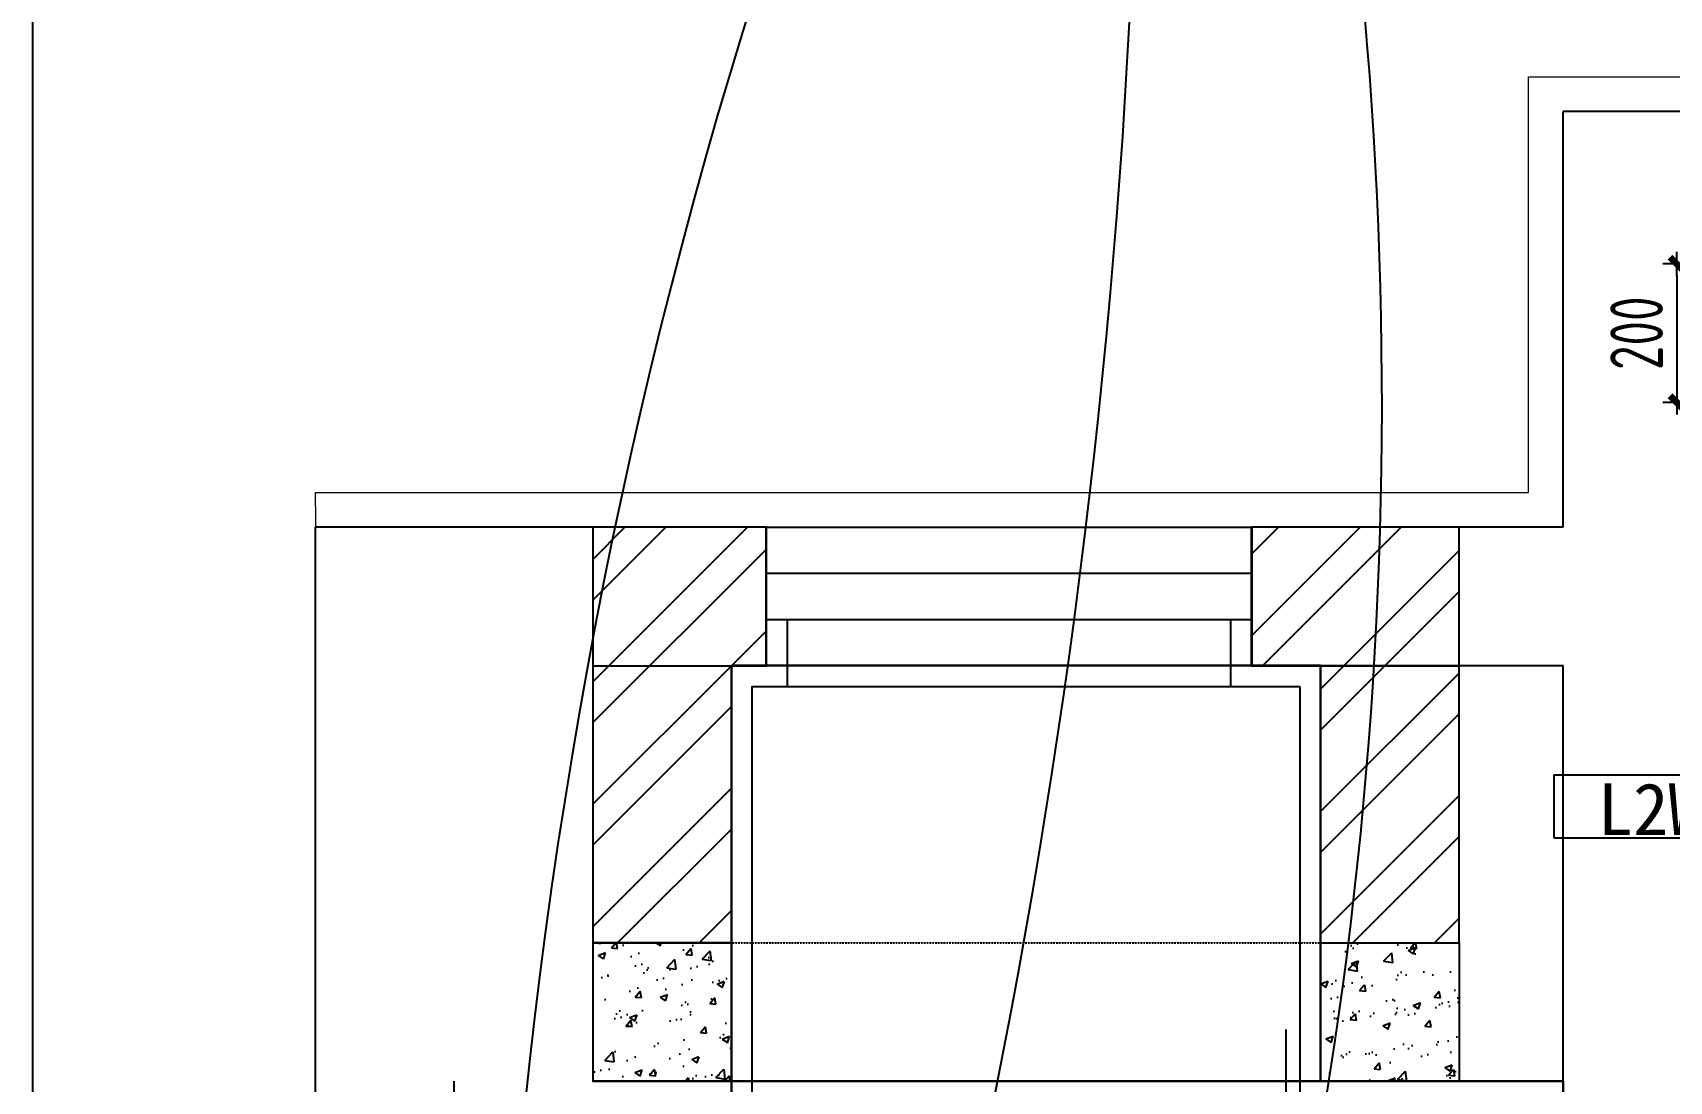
# Model space of a CAD drawing. Extents: x 11992 to 29481, y -6727 to 6811.
# Drawn here: x 11992 to 14353, y 3031 to 4544 of the extents above; entities that cross this region are included whole.
import ezdxf

# ---------------------------------------------------------------- set-up
doc = ezdxf.new("R2010")
doc.units = 0
doc.header["$MEASUREMENT"] = 0
doc.linetypes.add('DASHED', pattern=[19.05, 12.7, -6.35])
doc.linetypes.add('DOTE', pattern=[2.42, 2, -0.2, 0.02, -0.2])
doc.layers.get('0').update_dxf_attribs({"color": 8, "linetype": 'CONTINUOUS'})
doc.layers.get('Defpoints').update_dxf_attribs({"color": 8, "linetype": 'CONTINUOUS'})
for name, color, linetype in [('__附着_S88-LYGC-YTC-10_SEN147J2_设计区$0$PUB_HATCH', 8, 'CONTINUOUS'), ('AD-玻璃幕墙、窗', 8, 'CONTINUOUS'), ('DQ-BEAM-DASH', 8, 'DASHED'), ('DQ-GZ', 8, 'CONTINUOUS'), ('E_WINDOW', 8, 'CONTINUOUS'), ('FF-FINISH【完成面】', 8, 'CONTINUOUS'), ('WALL', 8, 'CONTINUOUS'), ('zoylight 3编号', 7, 'CONTINUOUS'), ('zoylight 4标注', 9, 'CONTINUOUS'), ('zoylight 5回路', 4, 'CONTINUOUS')]:
    doc.layers.add(name, color=color, linetype=linetype)
doc.layers.add('J-金属幕墙', color=8, linetype='CONTINUOUS', lineweight=13)
doc.styles.add('CCD-DIM', font='archs.shx', dxfattribs={"width": 0.8})
doc.styles.add('TFB MS 3mm at 1 to 25', font='arial.ttf', dxfattribs={"height": 75})
doc.dimstyles.new('zoylight_DIM_40', dxfattribs={"dimscale": 40, "dimtxt": 1.9, "dimasz": 0.4, "dimexe": 0.5, "dimexo": 0.5, "dimgap": 0.5, "dimtad": 1, "dimdec": 0, "dimrnd": 5, "dimzin": 12, "dimdsep": 46, "dimtxsty": 'CCD-DIM', "dimblk": 'CCD_Dimension_Tick', "dimcen": 0.125, "dimclrd": 44, "dimclre": 44, "dimclrt": 50, "dimadec": 0, "dimazin": 0, "dimtfac": 1, "dimtdec": 0, "dimtmove": 2, "dimatfit": 3, "dimldrblk": 'CCD_Leader_Dot', "dimfxl": 0, "dimtvp": 1, "dimtolj": 1, "dimtzin": 0, "dimarcsym": 0})
pattern_1 = [(45, (0, 0), (-88.388, 88.388), []), (45, (58.93, 0), (-88.388, 88.388), [])]

# ---------------------------------------------------------------- blocks, each defined once
blk = doc.blocks.new('A$C00F337EA')
h = blk.add_hatch()
h.set_pattern_fill('混凝土', color=9, scale=15, style=0)
h.set_pattern_definition([(50, (-280658.3, -137612.36), (107.589027, -9.41282), [11.25, -123.75]), (355, (-280658.3, -137612.36), (-20.8127, 112.82882), [9, -99]), (100.4514, (-280649.33, -137613.15), (86.776407, 103.41593), [9.56103, -105.171317]), (46.1842, (-280658.3, -137582.36), (160.08616, -24.82785), [16.875, -185.625]), (96.6356, (-280644.96, -137584.43), (140.199406, 146.11768), [14.34154, -157.75695]), (351.1842, (-280658.3, -137582.36), (140.19929, 146.11779), [13.5, -148.5]), (21, (-280643.3, -137589.86), (89.536058, -60.392834), [11.25, -123.75]), (326, (-280643.3, -137589.86), (36.4973, 108.772507), [9, -99]), (71.4514, (-280635.84, -137594.9), (126.033394, 48.379575), [9.56103, -105.171317]), (37.5, (-280658.3, -137612.364), (1.8239783, 49.934078), [0, -97.8, 0, -100.5, 0, -99.375]), (7.5, (-280658.3, -137612.364), (39.460431, 59.161757), [0, -57.3, 0, -95.55, 0, -37.875]), (327.5, (-280691.75, -137612.364), (80.0733654, -3.383231), [0, -37.5, 0, -117, 0, -155.25]), (317.5, (-280706.75, -137612.364), (87.477925, 15.015747), [0, -48.75, 0, -77.7, 0, -110.25])])
h.paths.add_polyline_path([(0, 200), (200, 200), (200, 0), (0, 0)])
h = blk.add_hatch()
h.set_pattern_fill('混凝土', color=9, scale=15, style=0)
h.set_pattern_definition([(50, (-280775.71, -137612.36), (107.589027, -9.41282), [11.25, -123.75]), (355, (-280775.71, -137612.36), (-20.8127, 112.82882), [9, -99]), (100.4514, (-280766.75, -137613.15), (86.776407, 103.41593), [9.56103, -105.171317]), (46.1842, (-280775.71, -137582.36), (160.08616, -24.82785), [16.875, -185.625]), (96.6356, (-280762.37, -137584.43), (140.199406, 146.11768), [14.34154, -157.75695]), (351.1842, (-280775.71, -137582.36), (140.19929, 146.11779), [13.5, -148.5]), (21, (-280760.71, -137589.86), (89.536058, -60.392834), [11.25, -123.75]), (326, (-280760.71, -137589.86), (36.4973, 108.772507), [9, -99]), (71.4514, (-280753.25, -137594.9), (126.033394, 48.379575), [9.56103, -105.171317]), (37.5, (-280775.714, -137612.364), (1.8239783, 49.934078), [0, -97.8, 0, -100.5, 0, -99.375]), (7.5, (-280775.714, -137612.364), (39.460431, 59.161757), [0, -57.3, 0, -95.55, 0, -37.875]), (327.5, (-280809.164, -137612.364), (80.0733654, -3.383231), [0, -37.5, 0, -117, 0, -155.25]), (317.5, (-280824.164, -137612.364), (87.477925, 15.015747), [0, -48.75, 0, -77.7, 0, -110.25])])
h.paths.add_polyline_path([(1250, 200), (1050, 200), (1050, 0), (1250, 0)])
at = {"layer": '__附着_S88-LYGC-YTC-10_SEN147J2_设计区$0$PUB_HATCH'}
h = blk.add_hatch(dxfattribs=at)
h.set_pattern_fill('金属', color=256, scale=50, style=0)
h.set_pattern_definition(pattern_1)
h.paths.add_polyline_path([(250, 600), (250, 800), (0, 800), (0, 200), (200, 200), (200, 600)])
h = blk.add_hatch(dxfattribs=at)
h.set_pattern_fill('金属', color=256, scale=50, style=0)
h.set_pattern_definition(pattern_1)
h.paths.add_polyline_path([(950, 600), (1050, 600), (1050, 200), (1250, 200), (1250, 800), (950, 800)])
at = {"layer": 'DQ-GZ'}
for points in [[(200, 200), (0, 200), (0, 0), (200, 0)], [(1050, 200), (1250, 200), (1250, 0), (1050, 0)]]:
    blk.add_lwpolyline(points, close=True, dxfattribs=at)
at = {"layer": 'WALL'}
for p, q in [((250, 800), (0, 800)), ((0, 800), (0, 200)), ((250, 600), (250, 800)), ((1250, 800), (950, 800)), ((950, 800), (950, 600)), ((1250, 200), (1250, 800)), ((200, 200), (200, 600)), ((200, 600), (250, 600)), ((950, 600), (1050, 600)), ((1050, 600), (1050, 200)), ((0, 200), (200, 200)), ((1050, 200), (1250, 200))]:
    blk.add_line(p, q, dxfattribs=at)
blk = doc.blocks.new('MB-B')
at = {"layer": 'DQ-BEAM-DASH', "ltscale": 0.01}
for p, q in [((-17300, 7600), (-16050, 7600)), ((-17300, 7400), (-16050, 7400)), ((-15900, 7400), (-15900, 5200))]:
    blk.add_line(p, q, dxfattribs=at)
blk = doc.blocks.new('CCD_Dimension_Tick')
at = {"color": 0, "linetype": 'ByBlock'}
for p, q in [((-1.09, 0), (0, 0)), ((0, 0), (1.09, 0))]:
    blk.add_line(p, q, dxfattribs=at)
at = {"color": 0, "linetype": 'Continuous', "const_width": 0.608}
blk.add_lwpolyline([(-0.61, -0.61), (0.61, 0.61)], dxfattribs=at)
blk = doc.blocks.new('*D17')
at = {"layer": 'Defpoints', "color": 0, "linetype": 'Continuous'}
for p in [(14419.6, 4210.5), (14363.5, 4010.5), (14419.6, 4010.5)]:
    blk.add_point(p, dxfattribs=at)
at = {"layer": 'zoylight 4标注', "color": 44, "lineweight": -2}
for p, q in [((14399.6, 4210.5), (14343.5, 4210.5)), ((14363.5, 4194.5), (14363.5, 4026.5))]:
    blk.add_line(p, q, dxfattribs=at)
at = {"layer": 'zoylight 4标注', "color": 44, "linetype": 'Continuous', "lineweight": -2}
blk.add_line((14399.6, 4010.5), (14343.5, 4010.5), dxfattribs=at)
at = {"layer": 'zoylight 4标注', "color": 44, "linetype": 'Continuous', "lineweight": -2, "xscale": 16, "yscale": 16, "zscale": 16}
for p, rotation in [((14363.5, 4210.5), 90), ((14363.5, 4010.5), 270)]:
    blk.add_blockref('CCD_Dimension_Tick', p, dxfattribs=dict(at, rotation=rotation))
at = {"layer": 'zoylight 4标注', "color": 50, "linetype": 'Continuous', "insert": (14305.5, 4110.5), "char_height": 76, "attachment_point": 5, "rotation": 90, "style": 'CCD-DIM'}
blk.add_mtext('\\A1;200', dxfattribs=at)
blk = doc.blocks.new('CCD_Leader_Dot')
at = {"color": 0, "linetype": 'ByBlock'}
blk.add_line((-5, 0), (-10, 0), dxfattribs=at)
at = {"color": 0, "linetype": 'ByBlock', "const_width": 5}
blk.add_lwpolyline([(-2.5, 0, 1), (2.5, 0, 1)], format="xyb", close=True, dxfattribs=at)
blk = doc.blocks.new('dfddd')
for p, q in [((0, 90.5), (0, 0)), ((0, 45.2), (380.2, 45.2))]:
    blk.add_line(p, q)
blk.add_lwpolyline([(-233.3, 0), (380.2, 0), (380.2, 90.5), (-233.3, 90.5)], close=True)

msp = doc.modelspace()

# ---------------------------------------------------------------- hatches: boundary and pattern name
h = msp.add_hatch()
h.set_pattern_fill('混凝土', color=256, scale=15, style=0)
h.set_pattern_definition([(50, (-267858.68, -134581.82), (107.589027, -9.41282), [11.25, -123.75]), (355, (-267858.68, -134581.82), (-20.8127, 112.82882), [9, -99]), (100.4514, (-267849.72, -134582.6), (86.776407, 103.41593), [9.56103, -105.171317]), (46.1842, (-267858.68, -134551.82), (160.08616, -24.82785), [16.875, -185.625]), (96.6356, (-267845.34, -134553.89), (140.199406, 146.11768), [14.34154, -157.75695]), (351.1842, (-267858.68, -134551.82), (140.19929, 146.11779), [13.5, -148.5]), (21, (-267843.68, -134559.32), (89.536058, -60.392834), [11.25, -123.75]), (326, (-267843.68, -134559.32), (36.4973, 108.772507), [9, -99]), (71.4514, (-267836.22, -134564.35), (126.033394, 48.379575), [9.56103, -105.171317]), (37.5, (-267858.68, -134581.816), (1.8239783, 49.934078), [0, -97.8, 0, -100.5, 0, -99.375]), (7.5, (-267858.68, -134581.816), (39.460431, 59.161757), [0, -57.3, 0, -95.55, 0, -37.875]), (327.5, (-267892.13, -134581.816), (80.0733654, -3.383231), [0, -37.5, 0, -117, 0, -155.25]), (317.5, (-267907.13, -134581.816), (87.477925, 15.015747), [0, -48.75, 0, -77.7, 0, -110.25])])
h.paths.add_polyline_path([(12799.6, 3230.5), (12999.6, 3230.5), (12999.6, 3030.5), (12799.6, 3030.5)])
h = msp.add_hatch()
h.set_pattern_fill('混凝土', color=256, scale=15, style=0)
h.set_pattern_definition([(50, (-267976.1, -134581.82), (107.589027, -9.41282), [11.25, -123.75]), (355, (-267976.1, -134581.82), (-20.8127, 112.82882), [9, -99]), (100.4514, (-267967.13, -134582.6), (86.776407, 103.41593), [9.56103, -105.171317]), (46.1842, (-267976.1, -134551.82), (160.08616, -24.82785), [16.875, -185.625]), (96.6356, (-267962.76, -134553.88), (140.199406, 146.11768), [14.34154, -157.75695]), (351.1842, (-267976.1, -134551.82), (140.19929, 146.11779), [13.5, -148.5]), (21, (-267961.1, -134559.32), (89.536058, -60.392834), [11.25, -123.75]), (326, (-267961.1, -134559.32), (36.4973, 108.772507), [9, -99]), (71.4514, (-267953.63, -134564.35), (126.033394, 48.379575), [9.56103, -105.171317]), (37.5, (-267976.096, -134581.816), (1.8239783, 49.934078), [0, -97.8, 0, -100.5, 0, -99.375]), (7.5, (-267976.096, -134581.816), (39.460431, 59.161757), [0, -57.3, 0, -95.55, 0, -37.875]), (327.5, (-268009.546, -134581.816), (80.0733654, -3.383231), [0, -37.5, 0, -117, 0, -155.25]), (317.5, (-268024.546, -134581.816), (87.477925, 15.015747), [0, -48.75, 0, -77.7, 0, -110.25])])
h.paths.add_polyline_path([(14049.6, 3230.5), (13849.6, 3230.5), (13849.6, 3030.5), (14049.6, 3030.5)])

# ---------------------------------------------------------------- linework, layer by layer
for p, q in [((14199.6, 3830.6, 559.6), (14199.6, 3830.6, -2440.4)), ((14199.6, 3830.6, -2440.4), (14199.6, 3830.6, -2640.4)), ((12999.6, 2180.6, 559.6), (12999.6, 3630.6, 559.6)), ((12999.6, 3630.6, 559.6), (13849.6, 3630.6, 559.6)), ((12999.6, 2180.6, 429.6), (12999.6, 3630.6, 429.6)), ((12999.6, 3630.6, 429.6), (13849.6, 3630.6, 429.6)), ((12999.6, 3630.6, 559.6), (12999.6, 3630.6, 429.6)), ((12999.6, 2180.6, 429.6), (12999.6, 3630.6, 429.6)), ((12999.6, 3630.6, 429.6), (13849.6, 3630.6, 429.6)), ((12999.6, 2180.6, -40.4), (12999.6, 3630.6, -40.4)), ((12999.6, 3630.6, -40.4), (13849.6, 3630.6, -40.4)), ((12999.6, 3630.6, 429.6), (12999.6, 3630.6, -40.4)), ((12999.6, 3230.6, -1860.4), (12999.6, 3630.6, -1860.4)), ((12999.6, 3630.6, -1860.4), (13074.6, 3630.6, -1860.4)), ((13849.6, 3630.6, 559.6), (12999.6, 3630.6, 559.6)), ((12999.6, 3630.6, 559.6), (12999.6, 2180.6, 559.6)), ((13849.6, 3630.6, -2440.4), (12999.6, 3630.6, -2440.4)), ((12999.6, 3630.6, -2440.4), (12999.6, 2180.6, -2440.4)), ((12999.6, 3630.6, 559.6), (12999.6, 3630.6, -2440.4)), ((12999.6, 3630.6, 559.6), (13050.2, 3630.6, -40.4)), ((13849.6, 3630.6, -2440.4), (12999.6, 3630.6, -2440.4)), ((12999.6, 3630.6, -2440.4), (12999.6, 2180.6, -2440.4)), ((13849.6, 3630.6, -2640.4), (12999.6, 3630.6, -2640.4)), ((12999.6, 3630.6, -2640.4), (12999.6, 2180.6, -2640.4)), ((12999.6, 3630.6, -2440.4), (12999.6, 3630.6, -2640.4)), ((13050.2, 3630.6, -40.4), (13050.2, 3630.6, -1760.4)), ((13050.2, 3630.6, -40.4), (13749.6, 3630.6, -40.4)), ((13050.2, 3630.6, -1760.4), (13749.6, 3630.6, -1760.4)), ((13099.6, 3630.6, -1860.4), (13074.6, 3630.6, -1860.4)), ((13099.6, 3630.6, -1860.4), (13799.6, 3630.6, -1860.4)), ((13397.6, 3630.6, -2461.4), (13397.6, 3630.6, -2441.4)), ((13399.6, 3630.6, -2461.4), (14199.6, 3630.6, -2461.4)), ((13399.6, 3630.6, -2461.4), (14199.6, 3630.6, -2461.4)), ((13749.6, 3630.6, -1760.4), (13749.6, 3630.6, -40.4)), ((13849.6, 3630.6, 559.6), (13749.6, 3630.6, -40.4)), ((13849.6, 3630.6, -1860.4), (13799.6, 3630.6, -1860.4)), ((13849.6, 3630.6, 559.6), (13849.6, 3030.6, 559.6)), ((13849.6, 3630.6, 429.6), (13849.6, 3030.6, 429.6)), ((13849.6, 3630.6, 559.6), (13849.6, 3630.6, 429.6)), ((13849.6, 3630.6, 429.6), (13849.6, 3030.6, 429.6)), ((13849.6, 3630.6, -40.4), (13849.6, 3030.6, -40.4)), ((13849.6, 3630.6, 429.6), (13849.6, 3630.6, -40.4)), ((13849.6, 3230.6, -1860.4), (13849.6, 3630.6, -1860.4)), ((13849.6, 3030.6, 559.6), (13849.6, 3630.6, 559.6)), ((13849.6, 3030.6, -2440.4), (13849.6, 3630.6, -2440.4)), ((13849.6, 3630.6, 559.6), (13849.6, 3630.6, -2440.4)), ((13849.6, 3030.6, -2440.4), (13849.6, 3630.6, -2440.4)), ((13849.6, 3030.6, -2640.4), (13849.6, 3630.6, -2640.4)), ((13849.6, 3630.6, -2440.4), (13849.6, 3630.6, -2640.4)), ((14199.6, 2830.6, -2461.4), (14199.6, 3630.6, -2461.4)), ((14199.6, 2830.6, -2441.4), (14199.6, 3630.6, -2441.4)), ((12999.6, 3230.6, -1860.4), (12999.6, 3030.6, -1860.4)), ((13849.6, 3030.6, -1860.4), (13849.6, 3230.6, -1860.4)), ((12999.6, 3030.6, -2440.4), (13849.6, 3030.6, -2440.4)), ((12999.6, 3030.6, -2440.4), (12999.6, 3030.6, -1860.4)), ((13849.6, 3030.6, -1860.4), (12999.6, 3030.6, -1860.4)), ((13849.6, 3030.6, 559.6), (14199.6, 3030.6, 559.6)), ((14199.6, 3030.6, 429.6), (13849.6, 3030.6, 429.6)), ((13849.6, 3030.6, 559.6), (13849.6, 3030.6, 429.6)), ((14199.6, 3030.6, 429.6), (13849.6, 3030.6, 429.6)), ((14199.6, 3030.6, -40.4), (13849.6, 3030.6, -40.4)), ((13849.6, 3030.6, 429.6), (13849.6, 3030.6, -40.4)), ((13849.6, 3030.6, -1860.4), (13849.6, 3030.6, -2440.4)), ((14199.6, 3030.6, 559.6), (13849.6, 3030.6, 559.6)), ((13849.6, 3030.6, -2440.4), (14199.6, 3030.6, -2440.4)), ((13849.6, 3030.6, 559.6), (13849.6, 3030.6, -2440.4)), ((13849.6, 3030.6, -2440.4), (14199.6, 3030.6, -2440.4)), ((13849.6, 3030.6, -2640.4), (14199.6, 3030.6, -2640.4)), ((13849.6, 3030.6, -2440.4), (13849.6, 3030.6, -2640.4)), ((14199.6, 3030.6, 559.6), (14199.6, 530.6, 559.6)), ((14199.6, 530.6, 429.6), (14199.6, 3030.6, 429.6)), ((14199.6, 3030.6, 559.6), (14199.6, 3030.6, 429.6)), ((14199.6, 530.6, 429.6), (14199.6, 3030.6, 429.6)), ((14199.6, 530.6, -40.4), (14199.6, 3030.6, -40.4)), ((14199.6, 3030.6, 429.6), (14199.6, 3030.6, -40.4)), ((14199.6, 530.6, 559.6), (14199.6, 3030.6, 559.6)), ((14199.6, 3030.6, -2440.4), (14199.6, 530.6, -2440.4)), ((14199.6, 3030.6, 559.6), (14199.6, 3030.6, -2440.4)), ((14199.6, 3030.6, -2440.4), (14199.6, 530.6, -2440.4)), ((14199.6, 3030.6, -2640.4), (14199.6, 530.6, -2640.4)), ((14199.6, 3030.6, -2440.4), (14199.6, 3030.6, -2640.4))]:
    msp.add_line(p, q)
at = {"layer": 'AD-玻璃幕墙、窗', "extrusion": (0, 0, -1)}
for p, q in [((13050.2, 3763.9), (13750.2, 3763.9)), ((13050.2, 3697.2), (13750.2, 3697.2))]:
    msp.add_line(p, q, dxfattribs=at)
at = {"layer": 'AD-玻璃幕墙、窗'}
msp.add_lwpolyline([(13050.2, 3830.5), (13750.2, 3830.5), (13750.2, 3630.5), (13050.2, 3630.5)], close=True, dxfattribs=at)
at = {"layer": 'FF-FINISH【完成面】', "linetype": 'ByBlock'}
msp.add_line((12799.6, 3630.5), (12799.6, 3130.5), dxfattribs=at)
at = {"layer": 'FF-FINISH【完成面】'}
msp.add_lwpolyline([(13080.2, 3697.2), (13080.2, 3600.5)], dxfattribs=at)
at = {"layer": 'FF-FINISH【完成面】', "elevation": 0}
for points in [[(13719.6, 3697.2), (13719.6, 3600.5)], [(13819.6, 3600.5), (13819.6, 3000.5), (14169.6, 3000.5)]]:
    msp.add_lwpolyline(points, dxfattribs=at)
at = {"layer": 'FF-FINISH【完成面】', "linetype": 'ByBlock', "elevation": 0}
for points in [[(12999.6, 3630.5), (12999.6, 3030.5), (12799.6, 3030.5)], [(13849.6, 3630.5), (13849.6, 3030.5), (14049.6, 3030.5)], [(13029.6, 2150.5), (13029.6, 3000.5), (13029.6, 3000.5), (13029.6, 3600.5), (13819.6, 3600.5)]]:
    msp.add_lwpolyline(points, dxfattribs=at)
at = {"layer": 'J-金属幕墙', "elevation": 0}
for points in [[(12399.6, 3860.5), (12399.6, 3880.5), (14149.6, 3880.5), (14149.6, 4480.5), (18399.6, 4480.5)], [(12399.6, 3860.5), (12399.6, 3830.5), (14199.6, 3830.5), (14199.6, 4430.5), (18344.6, 4430.5)]]:
    msp.add_lwpolyline(points, dxfattribs=at)
at = {"layer": 'WALL'}
for p, q in [((14899.6, 4430.5), (14199.6, 4430.5)), ((14199.6, 3830.5), (14199.6, 4430.5)), ((13050.2, 3830.5), (12399.6, 3830.5)), ((12399.6, 530.5), (12399.6, 3830.5)), ((13050.2, 3630.5), (13050.2, 3830.5)), ((14199.6, 3830.5), (13750.2, 3830.5)), ((13750.2, 3830.5), (13750.2, 3630.5)), ((12799.6, 3630.5), (13050.2, 3630.5)), ((13750.2, 3630.5), (14049.6, 3630.5)), ((12599.6, 530.5), (12599.6, 3030.5)), ((14199.6, 530.5), (14199.6, 3030.5))]:
    msp.add_line(p, q, dxfattribs=at)
for points in [[(12999.6, 3230.5), (12799.6, 3230.5), (12799.6, 3030.5), (12999.6, 3030.5)], [(13849.6, 3230.6), (14049.6, 3230.6), (14049.6, 3030.5), (13849.6, 3030.5)]]:
    msp.add_lwpolyline(points, close=True, dxfattribs=at)
at = {"layer": 'zoylight 4标注', "color": 9, "linetype": 'DOTE', "ltscale": 100}
msp.add_line((13799.5, 3105.2), (13799.5, 755.6), dxfattribs=at)
at = {"layer": 'zoylight 5回路', "color": 8, "linetype": 'Continuous'}
msp.add_lwpolyline([(11991.6, 6810.7), (29481.3, 6810.7), (29481.3, -6701.7), (11991.6, -6701.7)], close=True, dxfattribs=at)
at = {"layer": 'zoylight 5回路', "linetype": 'Continuous'}
for centre, radius, start, end in [((20773.2, 2167.4), 8113.9, 156.20579, 184.91042), ((2904.5, 5110.8), 10683.6, 341.85524, 1.75916), ((7636.9, 4010), 6301.3, 347.53866, 13.10021)]:
    msp.add_arc(centre, radius, start, end, dxfattribs=at)

# ---------------------------------------------------------------- block references
msp.add_blockref('MB-B', (30099.6, -4369.5))
at = {"layer": 'E_WINDOW'}
msp.add_blockref('A$C00F337EA', (12799.6, 3030.5), dxfattribs=at)
at = {"layer": 'zoylight 3编号'}
msp.add_blockref('dfddd', (14419.6, 3382.1), dxfattribs=at)

# ---------------------------------------------------------------- texts
at = {"layer": 'zoylight 3编号', "insert": (14200.7, 3460.9), "char_height": 75, "width": 206.137, "attachment_point": 1, "style": 'TFB MS 3mm at 1 to 25'}
msp.add_mtext('{\\fSimHei|b0|i0|c134|p49;\\W0.95494; \\W1;L2W}', dxfattribs=at)

# ---------------------------------------------------------------- dimensions: what is measured, and where the dimension line sits
at = {"layer": 'zoylight 4标注', "linetype": 'Continuous'}
dim = msp.add_aligned_dim(p1=(14419.6, 4210.5), p2=(14419.6, 4010.5), distance=-56.2, dimstyle='zoylight_DIM_40', dxfattribs=at)
dim.commit()
dim.dimension.update_dxf_attribs({"geometry": '*D17', "text_midpoint": (14305.5, 4110.5)})

doc.saveas('drawing.dxf')
